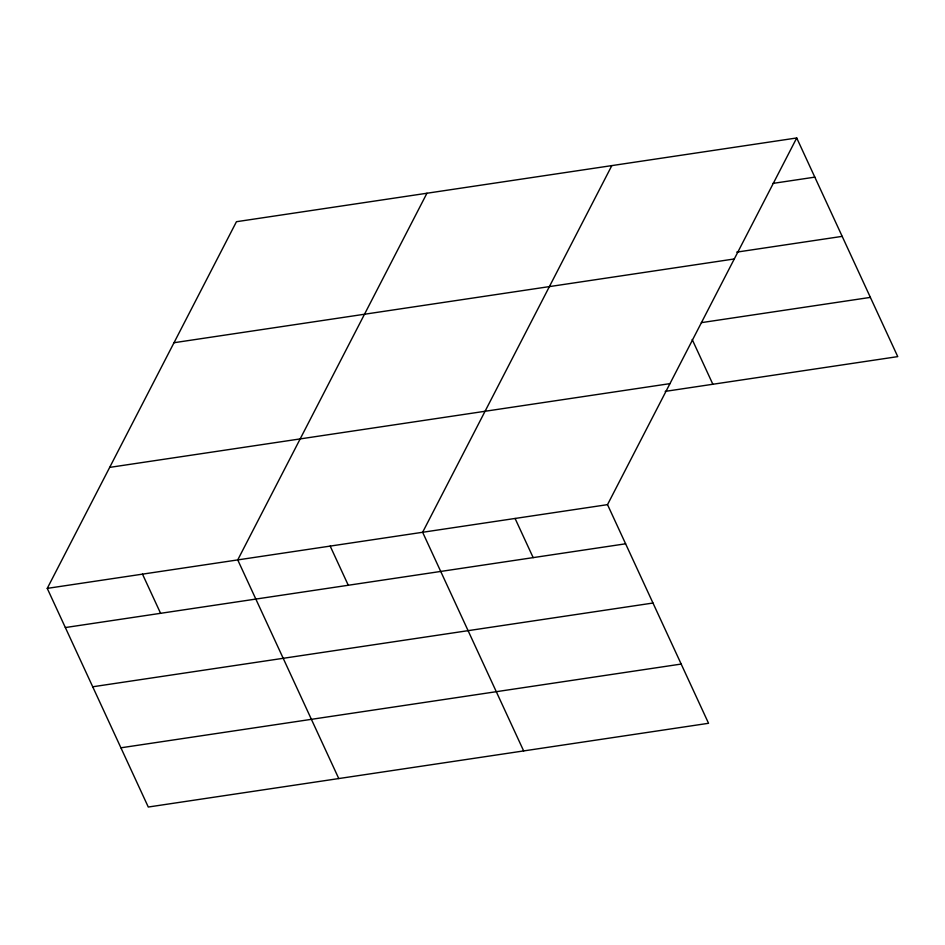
<?xml version="1.0" encoding="UTF-8"?>
<svg xmlns="http://www.w3.org/2000/svg" width="945" height="945" viewBox="0 0 945 945"><rect width="100%" height="100%" fill="white"/><g stroke="black" fill="none" stroke-linecap="round" stroke-linejoin="round"><path stroke-width="1.42" d="M796.718 137.97L607.517 504.642L708.549 723.291L148.282 807.03L47.25 588.381L236.451 221.709L796.718 137.97L897.75 356.619L665.197 391.384M426.939 193.241L237.738 559.912L338.771 778.562M611.828 165.611L422.628 532.271L523.66 750.921M772.927 183.401L814.814 177.14M736.746 252.126L842.184 236.368M174.01 342.716L734.289 258.965M701.379 322.647L870.38 297.391M109.691 467.385L669.958 383.635M47.25 588.381L607.517 504.642M65.347 627.551L625.614 543.8M92.716 686.779L652.983 603.028M120.913 747.802L681.18 664.063M692.189 339.503L712.861 384.261M515.072 518.451L533.169 557.621M330.183 546.092L348.28 585.262M142.494 574.147L160.591 613.305"/></g></svg>
